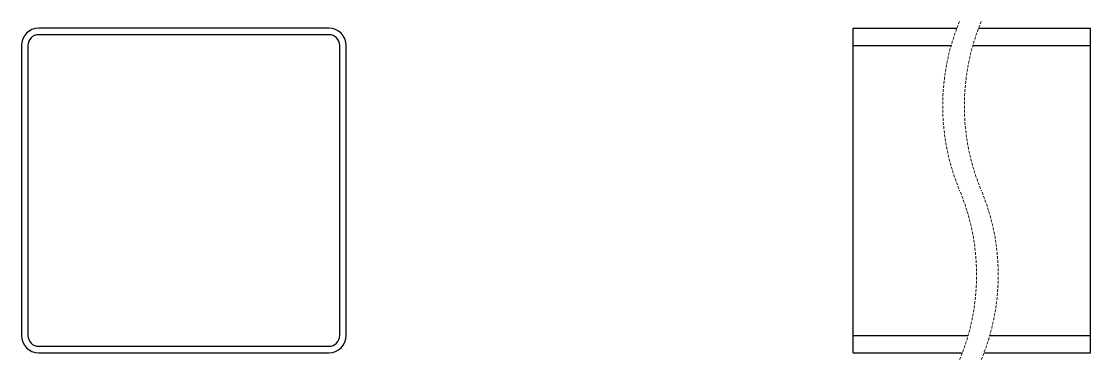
# Model space of a CAD drawing. Header units: millimetres. Extents: x 2335 to 2829, y 5392 to 5548.
import ezdxf

# ---------------------------------------------------------------- set-up
doc = ezdxf.new("R2010")
doc.units = ezdxf.units.MM
doc.linetypes.add('HIDDEN', pattern=[1.905, 1.27, -0.635])

msp = doc.modelspace()

# ---------------------------------------------------------------- linework, layer by layer
at = {"color": 7, "linetype": 'Continuous', "lineweight": 25}
for p, q in [((2476.89, 5544.89), (2342.89, 5544.89)), ((2476.89, 5541.89), (2342.89, 5541.89)), ((2719.07, 5536.89), (2719.07, 5544.89)), ((2719.07, 5544.89), (2766.92, 5544.89)), ((2776.92, 5544.89), (2828.66, 5544.89)), ((2828.66, 5536.89), (2828.66, 5544.89)), ((2334.89, 5536.89), (2334.89, 5402.89)), ((2337.89, 5536.89), (2337.89, 5402.89)), ((2481.89, 5402.89), (2481.89, 5536.89)), ((2484.89, 5402.89), (2484.89, 5536.89)), ((2719.07, 5536.89), (2764.27, 5536.89)), ((2719.07, 5402.89), (2719.07, 5536.89)), ((2774.27, 5536.89), (2828.66, 5536.89)), ((2828.66, 5402.89), (2828.66, 5536.89)), ((2719.07, 5394.89), (2719.07, 5402.89)), ((2719.07, 5402.89), (2772.09, 5402.89)), ((2782.09, 5402.89), (2828.66, 5402.89)), ((2828.66, 5394.89), (2828.66, 5402.89)), ((2342.89, 5397.89), (2476.89, 5397.89)), ((2342.89, 5394.89), (2476.89, 5394.89)), ((2719.07, 5394.89), (2769.44, 5394.89)), ((2779.44, 5394.89), (2828.66, 5394.89))]:
    msp.add_line(p, q, dxfattribs=at)
at = {"color": 7, "linetype": 'HIDDEN', "lineweight": 18}
for centre, start, end in [((2861.99, 5508.98), 157.3801, 202.6199), ((2871.99, 5508.98), 157.3801, 202.6199), ((2674.37, 5430.8), 337.3801, 22.6199), ((2684.37, 5430.8), 337.3801, 22.6199)]:
    msp.add_arc(centre, 101.63, start, end, dxfattribs=at)
at = {"color": 7, "linetype": 'Continuous', "lineweight": 25}
for centre, radius, start, end in [((2342.89, 5536.89), 8, 90, 180), ((2342.89, 5536.89), 5, 90, 180), ((2476.89, 5536.89), 8, 0, 90), ((2476.89, 5536.89), 5, 0, 90), ((2342.89, 5402.89), 8, 180, 270), ((2342.89, 5402.89), 5, 180, 270), ((2476.89, 5402.89), 5, 270, 0), ((2476.89, 5402.89), 8, 270, 0)]:
    msp.add_arc(centre, radius, start, end, dxfattribs=at)

doc.saveas('drawing.dxf')
